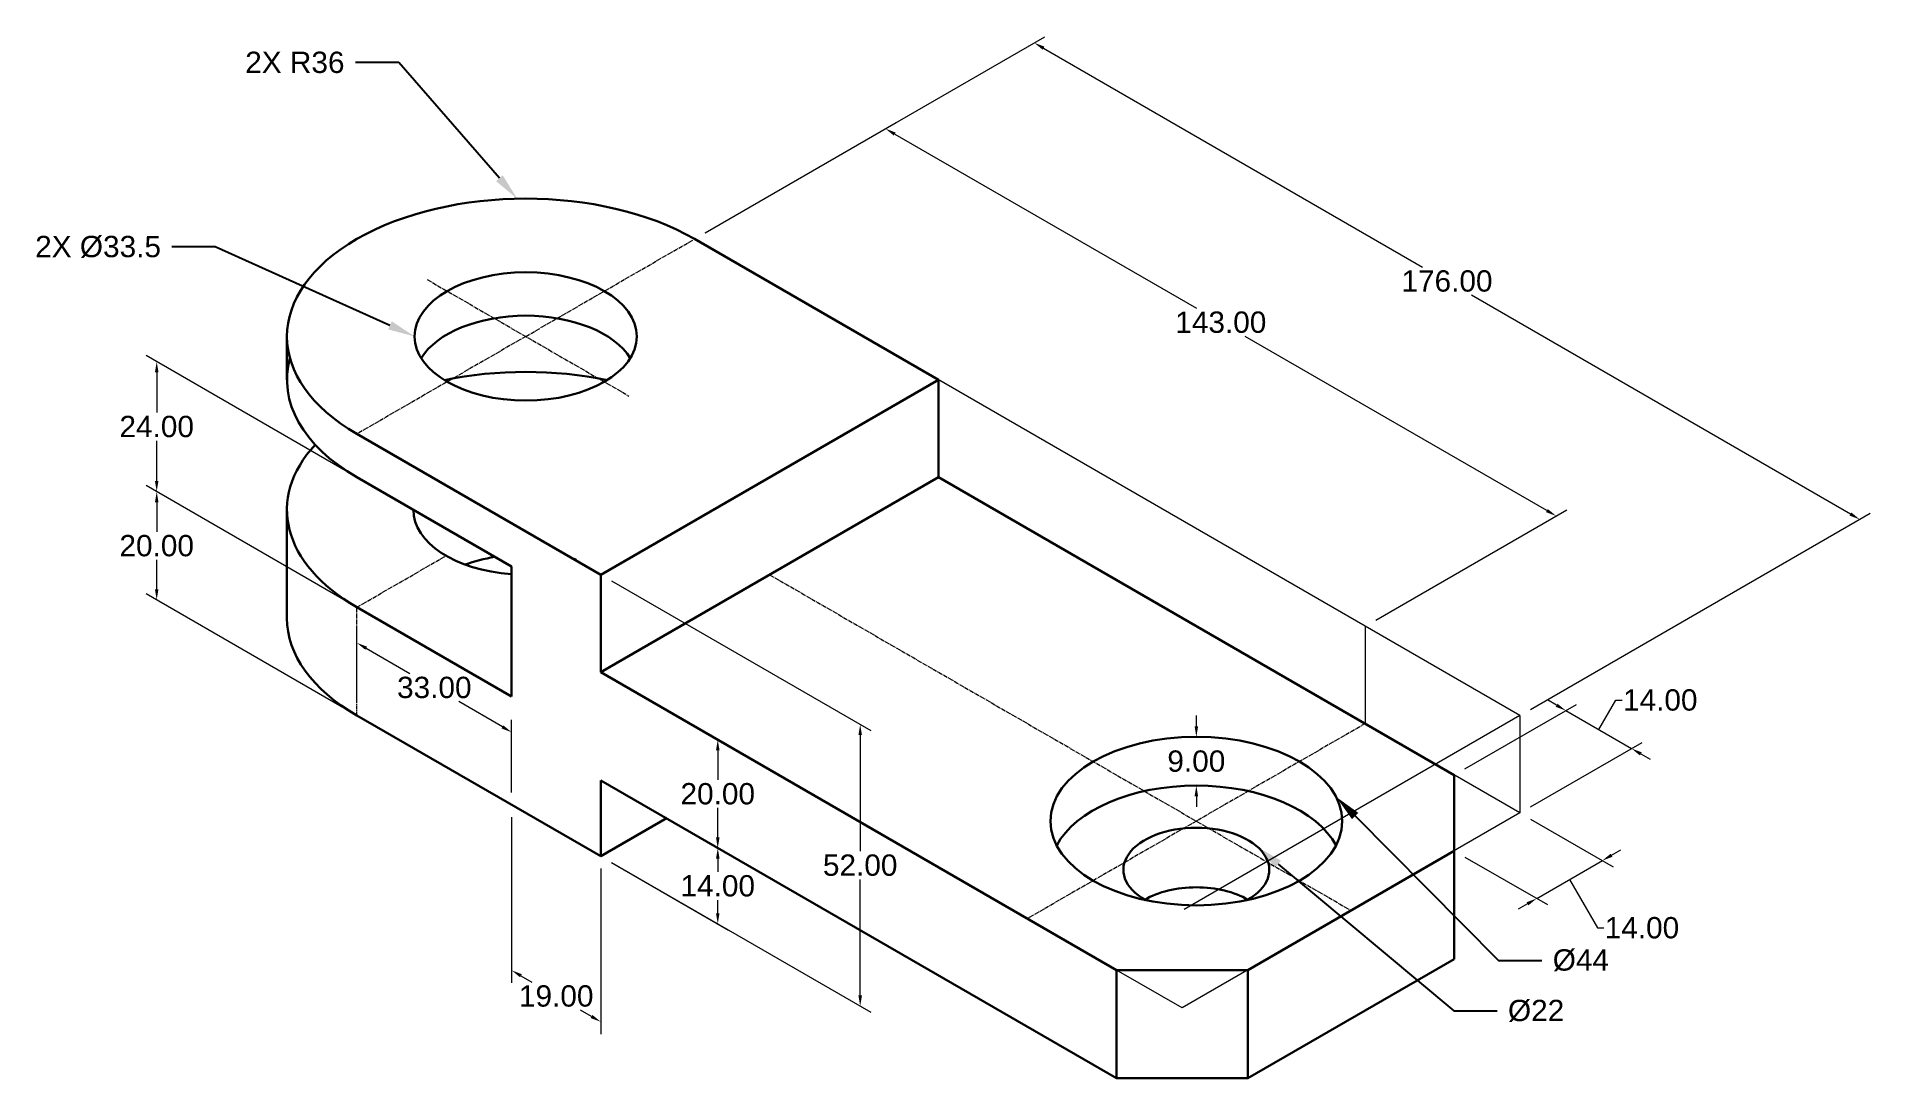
# Model space of a CAD drawing. Header units: inches. Extents: x -5432 to 3169, y -17 to 4869.
import ezdxf
from ezdxf import colors
from ezdxf.entities.mleader import LeaderData, LeaderLine
from ezdxf.math import Vec2, Vec3

# ---------------------------------------------------------------- set-up
doc = ezdxf.new("R2010")
doc.units = ezdxf.units.IN
doc.header["$MEASUREMENT"] = 0
doc.header["$PDMODE"] = 35
doc.linetypes.add('CENTER2', pattern=[28.575, 19.05, -3.175, 3.175, -3.175])
for name, color, linetype, lineweight in [('centerlines', 4, 'CENTER2', 13), ('const lines', 5, 'Continuous', 9), ('dims', 3, 'Continuous', 13), ('Objectline', 7, 'Continuous', 30)]:
    doc.layers.add(name, color=color, linetype=linetype, lineweight=lineweight)
doc.styles.get("Standard").update_dxf_attribs({"font": 'arial.ttf'})
doc.dimstyles.new('Copy(3) of ISO-25', dxfattribs={"dimtxt": 100, "dimasz": 50, "dimexe": 50, "dimexo": 50, "dimgap": 15, "dimtad": 0, "dimtih": 1, "dimtoh": 1, "dimlfac": 0.03937, "dimzin": 1, "dimdsep": 46, "dimtxsty": 'Standard', "dimcen": 0, "dimadec": 0, "dimazin": 0, "dimtfac": 1, "dimtofl": 0, "dimtmove": 1, "dimatfit": 1, "dimfxl": 0.03937, "dimlwd": 13, "dimlwe": 13, "dimarcsym": 0})

# ---------------------------------------------------------------- blocks, each defined once
blk = doc.blocks.new('*D0')
at = {"layer": 'Defpoints', "color": 0, "transparency": 16777216}
for p in [(-2346.3, 3920.1), (3118.9, 2605), (1525.2, 1684.9)]:
    blk.add_point(p, dxfattribs=at)
at = {"layer": 'dims', "color": 0, "linetype": 'Continuous', "lineweight": 13, "transparency": 16777216}
for p, q in [((-2296.3, 3949), (-702.6, 4869.1)), ((-709.3, 4815.2), (1068.7, 3788.7)), ((3075.6, 2630), (1297.5, 3656.6)), ((1575.2, 1713.8), (3168.9, 2633.9))]:
    blk.add_line(p, q, dxfattribs=at)
at = {"layer": 'dims', "color": 0, "transparency": 16777216}
for points in [[(-705.1, 4822.5), (-713.5, 4808), (-752.6, 4840.2)], [(3079.7, 2637.3), (3071.4, 2622.8), (3118.9, 2605)]]:
    blk.add_solid(points, dxfattribs=at)
at = {"layer": 'dims', "color": 0, "transparency": 16777216, "insert": (1183.1, 3722.6), "char_height": 100, "attachment_point": 5}
blk.add_mtext('176.00', dxfattribs=at)
blk = doc.blocks.new('*D1')
at = {"layer": 'Defpoints', "color": 0, "transparency": 16777216}
for p in [(-2346.3, 3920.1), (1695, 2621.2), (799.3, 2104)]:
    blk.add_point(p, dxfattribs=at)
at = {"layer": 'dims', "color": 0, "linetype": 'Continuous', "lineweight": 13, "transparency": 16777216}
for p, q in [((-2296.3, 3949), (-1400.6, 4466.1)), ((-1407.3, 4412.3), (7.8, 3595.3)), ((1651.7, 2646.2), (236.7, 3463.1)), ((849.3, 2132.9), (1745, 2650))]:
    blk.add_line(p, q, dxfattribs=at)
at = {"layer": 'dims', "color": 0, "transparency": 16777216}
for points in [[(-1403.1, 4419.5), (-1411.4, 4405.1), (-1450.6, 4437.3)], [(1655.9, 2653.4), (1647.5, 2639), (1695, 2621.2)]]:
    blk.add_solid(points, dxfattribs=at)
at = {"layer": 'dims', "color": 0, "transparency": 16777216, "insert": (122.2, 3529.2), "char_height": 100, "attachment_point": 5}
blk.add_mtext('143.00', dxfattribs=at)
blk = doc.blocks.new('*D2')
at = {"layer": 'Defpoints', "color": 0, "transparency": 16777216}
for p in [(-3204.2, 1265.8), (-2786.2, 1024.5), (-3204.2, 489.4)]:
    blk.add_point(p, dxfattribs=at)
at = {"layer": 'dims', "color": 0, "linetype": 'Continuous', "lineweight": 13, "transparency": 16777216}
for p, q in [((-3204.2, 1208.1), (-3204.2, 431.7)), ((-2786.2, 966.8), (-2786.2, 190.4)), ((-3160.9, 464.4), (-3109.6, 434.8)), ((-2829.5, 273.1), (-2880.8, 302.7))]:
    blk.add_line(p, q, dxfattribs=at)
at = {"layer": 'dims', "color": 0, "transparency": 16777216}
for points in [[(-3156.7, 471.6), (-3165, 457.2), (-3204.2, 489.4)], [(-2825.4, 280.3), (-2833.7, 265.9), (-2786.2, 248.1)]]:
    blk.add_solid(points, dxfattribs=at)
at = {"layer": 'dims', "color": 0, "transparency": 16777216, "insert": (-2995.2, 368.8), "char_height": 100, "attachment_point": 5}
blk.add_mtext('19.00', dxfattribs=at)
blk = doc.blocks.new('*D3')
at = {"layer": 'Defpoints', "color": 0, "transparency": 16777216}
for p in [(-2786.2, 1380.1), (-2786.2, 1024.5), (-2237.5, 707.7)]:
    blk.add_point(p, dxfattribs=at)
at = {"layer": 'dims', "color": 0, "linetype": 'Continuous', "lineweight": 13, "transparency": 16777216}
for p, q in [((-2736.2, 1351.3), (-2187.5, 1034.4)), ((-2736.2, 995.7), (-2187.5, 678.8)), ((-2237.5, 1013.3), (-2237.5, 951.5)), ((-2237.5, 757.7), (-2237.5, 819.4))]:
    blk.add_line(p, q, dxfattribs=at)
at = {"layer": 'dims', "color": 0, "transparency": 16777216}
for points in [[(-2245.8, 1013.3), (-2229.1, 1013.3), (-2237.5, 1063.3)], [(-2245.8, 757.7), (-2229.1, 757.7), (-2237.5, 707.7)]]:
    blk.add_solid(points, dxfattribs=at)
at = {"layer": 'dims', "color": 0, "transparency": 16777216, "insert": (-2237.5, 885.5), "char_height": 100, "attachment_point": 5}
blk.add_mtext('14.00', dxfattribs=at)
blk = doc.blocks.new('*D4')
at = {"layer": 'Defpoints', "color": 0, "transparency": 16777216}
for p in [(-2786.2, 2345.3), (-2786.2, 1024.5), (-1569.4, 322)]:
    blk.add_point(p, dxfattribs=at)
at = {"layer": 'dims', "color": 0, "linetype": 'Continuous', "lineweight": 13, "transparency": 16777216}
for p, q in [((-2736.2, 2316.5), (-1519.4, 1613.9)), ((-1569.4, 1592.8), (-1569.4, 1048.4)), ((-2736.2, 995.7), (-1519.4, 293.1)), ((-1569.4, 372), (-1569.4, 916.3))]:
    blk.add_line(p, q, dxfattribs=at)
at = {"layer": 'dims', "color": 0, "transparency": 16777216}
for points in [[(-1577.7, 1592.8), (-1561, 1592.8), (-1569.4, 1642.8)], [(-1577.7, 372), (-1561, 372), (-1569.4, 322)]]:
    blk.add_solid(points, dxfattribs=at)
at = {"layer": 'dims', "color": 0, "transparency": 16777216, "insert": (-1569.4, 982.4), "char_height": 100, "attachment_point": 5}
blk.add_mtext('52.00', dxfattribs=at)
blk = doc.blocks.new('*D5')
at = {"layer": 'Defpoints', "color": 0, "transparency": 16777216}
for p in [(-3930.1, 2025.5), (-3930.1, 1684.9), (-3204.2, 1265.8)]:
    blk.add_point(p, dxfattribs=at)
at = {"layer": 'dims', "color": 0, "linetype": 'Continuous', "lineweight": 13, "transparency": 16777216}
for p, q in [((-3930.1, 1742.7), (-3930.1, 2083.2)), ((-3886.8, 2000.5), (-3681.6, 1882.1)), ((-3247.5, 1631.4), (-3452.7, 1749.9)), ((-3204.2, 1323.6), (-3204.2, 1664.1))]:
    blk.add_line(p, q, dxfattribs=at)
at = {"layer": 'dims', "color": 0, "transparency": 16777216}
for points in [[(-3882.6, 2007.7), (-3890.9, 1993.3), (-3930.1, 2025.5)], [(-3243.3, 1638.6), (-3251.6, 1624.2), (-3204.2, 1606.4)]]:
    blk.add_solid(points, dxfattribs=at)
at = {"layer": 'dims', "color": 0, "transparency": 16777216, "insert": (-3567.1, 1816), "char_height": 100, "attachment_point": 5}
blk.add_mtext('33.00', dxfattribs=at)
blk = doc.blocks.new('*D6')
at = {"layer": 'Defpoints', "color": 0, "transparency": 16777216}
for p in [(-4869.2, 2227.1), (-3930.1, 2192.9), (-3930.1, 1684.9)]:
    blk.add_point(p, dxfattribs=at)
at = {"layer": 'dims', "color": 0, "linetype": 'Continuous', "lineweight": 13, "transparency": 16777216}
for p, q in [((-3980.1, 2221.8), (-4919.2, 2764)), ((-4869.2, 2685.1), (-4869.2, 2547.2)), ((-4869.2, 2277.1), (-4869.2, 2415.1)), ((-3980.1, 1713.8), (-4919.2, 2256))]:
    blk.add_line(p, q, dxfattribs=at)
at = {"layer": 'dims', "color": 0, "transparency": 16777216}
for points in [[(-4877.5, 2685.1), (-4860.9, 2685.1), (-4869.2, 2735.1)], [(-4877.5, 2277.1), (-4860.9, 2277.1), (-4869.2, 2227.1)]]:
    blk.add_solid(points, dxfattribs=at)
at = {"layer": 'dims', "color": 0, "transparency": 16777216, "insert": (-4869.2, 2481.1), "char_height": 100, "attachment_point": 5}
blk.add_mtext('20.00', dxfattribs=at)
blk = doc.blocks.new('*D7')
at = {"layer": 'Defpoints', "color": 0, "transparency": 16777216}
for p in [(-4869.2, 3344.7), (-3930.1, 2802.5), (-3930.1, 2192.9)]:
    blk.add_point(p, dxfattribs=at)
at = {"layer": 'dims', "color": 0, "linetype": 'Continuous', "lineweight": 13, "transparency": 16777216}
for p, q in [((-3980.1, 2831.4), (-4919.2, 3373.6)), ((-4869.2, 3294.7), (-4869.2, 3106)), ((-4869.2, 2785.1), (-4869.2, 2973.9)), ((-3980.1, 2221.8), (-4919.2, 2764))]:
    blk.add_line(p, q, dxfattribs=at)
at = {"layer": 'dims', "color": 0, "transparency": 16777216}
for points in [[(-4877.5, 3294.7), (-4860.9, 3294.7), (-4869.2, 3344.7)], [(-4877.5, 2785.1), (-4860.9, 2785.1), (-4869.2, 2735.1)]]:
    blk.add_solid(points, dxfattribs=at)
at = {"layer": 'dims', "color": 0, "transparency": 16777216, "insert": (-4869.2, 3039.9), "char_height": 100, "attachment_point": 5}
blk.add_mtext('24.00', dxfattribs=at)
blk = doc.blocks.new('*D8')
at = {"layer": 'Defpoints', "color": 0, "transparency": 16777216}
for p in [(-2786.2, 1888.1), (-2786.2, 1380.1), (-2237.5, 1063.3)]:
    blk.add_point(p, dxfattribs=at)
at = {"layer": 'dims', "color": 0, "linetype": 'Continuous', "lineweight": 13, "transparency": 16777216}
for p, q in [((-2736.2, 1859.3), (-2187.5, 1542.4)), ((-2237.5, 1521.3), (-2237.5, 1383.3)), ((-2736.2, 1351.3), (-2187.5, 1034.4)), ((-2237.5, 1113.3), (-2237.5, 1251.2))]:
    blk.add_line(p, q, dxfattribs=at)
at = {"layer": 'dims', "color": 0, "transparency": 16777216}
for points in [[(-2245.8, 1521.3), (-2229.1, 1521.3), (-2237.5, 1571.3)], [(-2245.8, 1113.3), (-2229.1, 1113.3), (-2237.5, 1063.3)]]:
    blk.add_solid(points, dxfattribs=at)
at = {"layer": 'dims', "color": 0, "transparency": 16777216, "insert": (-2237.5, 1317.3), "char_height": 100, "attachment_point": 5}
blk.add_mtext('20.00', dxfattribs=at)
blk = doc.blocks.new('*D9')
at = {"layer": 'Defpoints', "color": 0, "transparency": 16777216}
for p in [(7.4, 1584.7), (7.4, 1356.1), (7.4, 1356.1)]:
    blk.add_point(p, dxfattribs=at)
at = {"layer": 'dims', "color": 0, "linetype": 'Continuous', "lineweight": 13, "transparency": 16777216}
for p, q in [((7.4, 1634.7), (7.4, 1684.7)), ((7.4, 1306.1), (7.4, 1256.1))]:
    blk.add_line(p, q, dxfattribs=at)
at = {"layer": 'dims', "color": 0, "transparency": 16777216}
for points in [[(-0.9, 1634.7), (15.7, 1634.7), (7.4, 1584.7)], [(-0.9, 1306.1), (15.7, 1306.1), (7.4, 1356.1)]]:
    blk.add_solid(points, dxfattribs=at)
at = {"layer": 'dims', "color": 0, "transparency": 16777216, "insert": (7.4, 1470.4), "char_height": 100, "attachment_point": 5}
blk.add_mtext('9.00', dxfattribs=at)
blk = doc.blocks.new('*D11')
at = {"layer": 'Defpoints', "color": 0, "transparency": 16777216}
for p in [(1525.2, 1227.7), (1217.2, 1049.9), (1911.9, 1004.5)]:
    blk.add_point(p, dxfattribs=at)
at = {"layer": 'dims', "color": 0, "linetype": 'Continuous', "lineweight": 13, "transparency": 16777216}
for p, q in [((1575.2, 1198.9), (1961.9, 975.6)), ((1955.2, 1029.5), (1998.5, 1054.5)), ((1267.2, 1021), (1653.9, 797.8)), ((1603.9, 826.7), (1911.9, 1004.5)), ((1757.9, 915.6), (1888.7, 688.9)), ((1560.6, 801.7), (1517.3, 776.7)), ((1888.7, 688.9), (1918.7, 688.9))]:
    blk.add_line(p, q, dxfattribs=at)
at = {"layer": 'dims', "color": 0, "transparency": 16777216}
for points in [[(1951, 1036.7), (1959.3, 1022.3), (1911.9, 1004.5)], [(1556.4, 808.9), (1564.8, 794.4), (1603.9, 826.7)]]:
    blk.add_solid(points, dxfattribs=at)
at = {"layer": 'dims', "color": 0, "transparency": 16777216, "insert": (2097.6, 688.9), "char_height": 100, "attachment_point": 5}
blk.add_mtext('14.00', dxfattribs=at)
blk = doc.blocks.new('*D12')
at = {"layer": 'Defpoints', "color": 0, "transparency": 16777216}
for p in [(2048.8, 1530), (1217.2, 1405.5), (1525.2, 1227.7)]:
    blk.add_point(p, dxfattribs=at)
at = {"layer": 'dims', "color": 0, "linetype": 'Continuous', "lineweight": 13, "transparency": 16777216}
for p, q in [((1267.2, 1434.4), (1790.8, 1736.7)), ((1697.5, 1732.8), (1654.2, 1757.8)), ((1894.8, 1618.9), (1974.6, 1757.2)), ((1974.6, 1757.2), (2004.6, 1757.2)), ((1740.8, 1707.8), (2048.8, 1530)), ((1575.2, 1256.6), (2098.8, 1558.9)), ((2092.1, 1505), (2135.4, 1480))]:
    blk.add_line(p, q, dxfattribs=at)
at = {"layer": 'dims', "color": 0, "transparency": 16777216}
for points in [[(1701.7, 1740.1), (1693.4, 1725.6), (1740.8, 1707.8)], [(2096.3, 1512.2), (2087.9, 1497.8), (2048.8, 1530)]]:
    blk.add_solid(points, dxfattribs=at)
at = {"layer": 'dims', "color": 0, "transparency": 16777216, "insert": (2183.5, 1757.2), "char_height": 100, "attachment_point": 5}
blk.add_mtext('14.00', dxfattribs=at)

msp = doc.modelspace()

# ---------------------------------------------------------------- linework, layer by layer
at = {"layer": 'centerlines'}
for p, q in [((-3138.186, 3462.918), (-2346.292, 3920.118)), ((-3600.124, 3729.618), (-2654.251, 3183.518)), ((-3138.186, 3462.918), (-3930.079, 3005.718)), ((-3930.079, 2192.918), (-3512.135, 2434.218)), ((-1994.339, 2345.318), (733.294, 770.518)), ((-3930.079, 1684.918), (-3930.079, 2192.918)), ((799.285, 1646.818), (-784.502, 732.418))]:
    msp.add_line(p, q, dxfattribs=at)
at = {"layer": 'const lines'}
for p, q in [((1525.188, 1684.918), (-2346.292, 3920.118)), ((1525.188, 1227.718), (-1202.446, 2802.518)), ((799.285, 2104.018), (799.285, 1646.818)), ((1525.188, 1684.918), (-49.761, 775.621)), ((1525.188, 1684.918), (1525.188, 1227.718)), ((1525.188, 1227.718), (-58.599, 313.318)), ((-58.599, 313.318), (-366.473, 491.069))]:
    msp.add_line(p, q, dxfattribs=at)
at = {"layer": 'Objectline'}
for p, q in [((-1202.446, 3259.718), (-2346.292, 3920.118)), ((-4258.092, 3462.918), (-4258.092, 3259.718)), ((-1202.446, 3259.718), (-2786.233, 2345.318)), ((-1202.446, 3259.718), (-1202.446, 2802.518)), ((-3930.079, 3005.718), (-2786.233, 2345.318)), ((-3204.177, 2383.418), (-3930.079, 2802.518)), ((-2786.233, 1888.118), (-1202.446, 2802.518)), ((-1202.446, 2802.518), (1217.211, 1405.529)), ((-4258.092, 2650.118), (-4258.092, 2142.118)), ((-3204.177, 1773.818), (-3204.177, 2383.418)), ((-2786.233, 2345.318), (-2786.233, 1888.118)), ((-3204.177, 1773.818), (-3930.079, 2192.918)), ((-2786.233, 1888.118), (-366.473, 491.069)), ((-2786.233, 1024.518), (-3930.079, 1684.918)), ((-2786.233, 1024.518), (-2786.233, 1380.118)), ((-2786.233, 1380.118), (-366.473, -16.931)), ((1217.211, 1405.529), (1217.211, 541.929)), ((-2786.233, 1024.518), (-2475.049, 1204.18)), ((249.341, 491.107), (1217.211, 1049.907)), ((249.341, -16.893), (1217.211, 541.929)), ((-366.473, 491.069), (-366.473, -16.931)), ((-366.473, 491.069), (249.341, 491.069)), ((249.341, 491.107), (249.341, -16.893)), ((-366.473, -16.931), (249.341, -16.893))]:
    msp.add_line(p, q, dxfattribs=at)
for centre, major_axis, start_param, end_param in [((-3138.186, 3462.918), (-1119.907, 0), 3.92699082, 7.06858347), ((-3138.186, 3259.718), (-521.068, 0), 3.48608898, 5.93868898), ((-3138.186, 3259.718), (-1119.907, 0), 6.12539653, 7.06858347), ((-3138.186, 2650.118), (-1119.907, 0), 10.64793969, 11.34320888), ((-3138.186, 2650.118), (-1119.907, 0), 5.79230263, 7.06858347), ((-3143.685, 2646.943), (-521.068, 0), 6.27527676, 7.73762711), ((-3143.685, 2138.943), (-521.068, 0), 4.98278431, 5.27791545), ((-3181.076, 2161.602), (-521.068, 0), 4.14686251, 4.17194163), ((-3181.076, 2669.602), (-521.068, 0), 2.13040016, 2.13632279), ((-3138.186, 2142.118), (-1119.907, 0), 6.28318531, 7.06858347), ((7.392, 961.018), (-684.387, 0), 3.4350578, 5.98972016), ((7.392, 961.018), (-342.194, 0), 2.34092582, 7.08385214), ((7.392, 681.618), (-342.194, 0), 3.92019567, 5.50458229)]:
    msp.add_ellipse(centre, major_axis=major_axis, ratio=0.57735027, start_param=start_param, end_param=end_param, dxfattribs=at)
for centre, major_axis in [((-3138.186, 3462.918), (-521.068, 0)), ((7.392, 1189.618), (-684.387, 0))]:
    msp.add_ellipse(centre, major_axis=major_axis, ratio=0.57735027, dxfattribs=at)

# ---------------------------------------------------------------- dimensions: what is measured, and where the dimension line sits
at = {"layer": 'dims'}
for p1, p2, distance, picture, middle in [((-2346.292, 3920.118), (1525.188, 1684.918), 1593.687, '*D0', (1183.135, 3722.634)), ((-2346.292, 3920.118), (799.285, 2104.018), 895.73, '*D1', (122.227, 3529.218)), ((-3930.079, 2192.918), (-3930.079, 2802.518), 939.116, '*D7', (-4869.196, 3039.917)), ((-3930.079, 2192.918), (-3930.079, 1684.918), -939.116, '*D6', (-4869.196, 2481.117)), ((-3204.177, 1265.818), (-3930.079, 1684.918), -294.964, '*D5', (-3567.128, 1815.963)), ((-2786.233, 1888.118), (-2786.233, 1380.118), 548.764, '*D8', (-2237.469, 1317.289)), ((1217.211, 1405.529), (1525.188, 1227.718), 523.623, '*D12', (2019.63, 1757.168)), ((7.392, 1584.749), (7.392, 1356.149), 0, '*D9', (7.392, 1470.449)), ((-2786.233, 1380.118), (-2786.233, 1024.518), 548.764, '*D3', (-2237.469, 885.489)), ((-2786.233, 1024.518), (-3204.177, 1265.818), 672.382, '*D2', (-2995.205, 368.768)), ((1217.211, 1049.907), (1525.188, 1227.718), -386.678, '*D11', (1933.742, 688.9))]:
    dim = msp.add_aligned_dim(p1=p1, p2=p2, distance=distance, dimstyle='Copy(3) of ISO-25', dxfattribs=at)
    dim.commit()
    dim.dimension.update_dxf_attribs({"geometry": picture, "text_midpoint": middle})
dim = msp.add_linear_dim(base=(-1569.353, 321.952), p1=(-2786.233, 2345.318), p2=(-2786.233, 1024.518), angle=90, dimstyle='Copy(3) of ISO-25', dxfattribs=at)
dim.commit()
dim.dimension.update_dxf_attribs({"geometry": '*D4', "text_midpoint": (-1569.353, 982.352)})

# ---------------------------------------------------------------- leaders
ml = msp.add_multileader_mtext('Standard', dxfattribs=at)
ml.set_content('2X R36', color=256)
ml.set_leader_properties()
ml.build(insert=Vec2(0, 0))
ml.multileader.update_dxf_attribs({"arrow_head_size": 127})
ctx = ml.context
ctx.base_point, ctx.char_height, ctx.arrow_head_size, ctx.landing_gap_size, ctx.plane_origin = Vec3(-4494.44, 4747.969), 100, 127, 50.8, Vec3(-3175.577, 4132.155)
ctx.text_align_type = 2
notes = []
notes.append((ctx, [(0, (1, 1, 0), (-3734.183, 4747.969), (-1, 0), 203.2, [(0, [(-3178.219, 4109.083)], 0, [])])]))
ctx.mtext.insert, ctx.mtext.alignment, ctx.mtext.flow_direction = Vec3(-3988.183, 4798.856), 3, 5
ml = msp.add_multileader_mtext('Standard', dxfattribs=at)
ml.set_content('2X %%C33.5', color=256)
ml.set_leader_properties()
ml.build(insert=Vec2(0, 0))
ml.multileader.update_dxf_attribs({"arrow_head_size": 127})
ctx = ml.context
ctx.base_point, ctx.char_height, ctx.arrow_head_size, ctx.landing_gap_size, ctx.plane_origin = Vec3(-5480.432, 3882.744), 100, 127, 50.8, Vec3(-3659.253, 3462.918)
ctx.text_align_type = 2
notes.append((ctx, [(0, (1, 1, 0), (-4595.073, 3882.744), (-1, 0), 203.2, [(0, [(-3659.253, 3462.918)], 0, [])])]))
ctx.mtext.insert, ctx.mtext.alignment, ctx.mtext.flow_direction = Vec3(-4849.073, 3934.757), 3, 5
ml = msp.add_multileader_mtext('Standard', dxfattribs=at)
ml.set_content('%%C44', color=256)
ml.set_leader_properties()
ml.build(insert=Vec2(0, 0))
ml.multileader.update_dxf_attribs({"arrow_head_size": 127})
ctx = ml.context
ctx.base_point, ctx.char_height, ctx.arrow_head_size, ctx.landing_gap_size, ctx.plane_origin = Vec3(1628.324, 536.304), 100, 127, 50.8, Vec3(662.52, 1303.918)
notes.append((ctx, [(0, (1, 1, 0), (1425.124, 536.304), (1, 0), 203.2, [(0, [(662.52, 1303.918)], 0, [])])]))
ctx.mtext.insert, ctx.mtext.flow_direction = Vec3(1679.124, 588.316), 5
ml = msp.add_multileader_mtext('Standard', dxfattribs=at)
ml.set_content('%%C22', color=256)
ml.set_leader_properties()
ml.build(insert=Vec2(0, 0))
ml.multileader.update_dxf_attribs({"arrow_head_size": 127})
ctx = ml.context
ctx.base_point, ctx.char_height, ctx.arrow_head_size, ctx.landing_gap_size, ctx.plane_origin = Vec3(1418.361, 299.323), 100, 127, 50.8, Vec3(293.554, 1069.35)
notes.append((ctx, [(0, (1, 1, 0), (1215.161, 299.323), (1, 0), 203.2, [(0, [(293.554, 1069.35)], 0, [])])]))
ctx.mtext.insert, ctx.mtext.flow_direction = Vec3(1469.161, 351.335), 5
for ctx, leaders in notes:
    for number, flags, end, landing, length, lines in leaders:
        leader = LeaderData()
        leader.index, (leader.has_last_leader_line, leader.has_dogleg_vector, leader.attachment_direction) = number, flags
        leader.last_leader_point, leader.dogleg_vector, leader.dogleg_length = Vec3(end), Vec3(landing), length
        for number, points, colour, breaks in lines:
            line = LeaderLine()
            line.index, line.vertices, line.color, line.breaks = number, Vec3.list(points), colors.encode_raw_color(colour), breaks
            leader.lines.append(line)
        ctx.leaders.append(leader)

doc.saveas('drawing.dxf')
